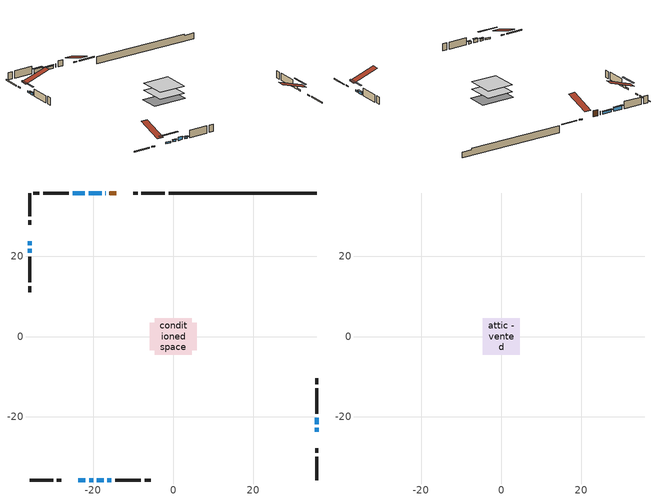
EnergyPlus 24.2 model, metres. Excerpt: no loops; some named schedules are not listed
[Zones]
conditioned space
 floor adiabatic (AdiabaticFloorConstruction): -4.59,-4.59 -4.59,4.59 4.59,4.59 4.59,-4.59 z0.61
 floor foundation (Slab1 construction): -5.84,-3.4 -5.84,3.4 5.84,3.4 5.84,-3.4 z-1.83
 wall outside (RimJoist1 construction): -2.11,35.81 -7.96,35.81 / -35.81,-35.81 -29.95,-35.81 / -35.81,35.81 -35.81,29.95 / 35.81,-35.81 35.81,-29.95 z0.61:0.91
 wall outside (RimJoist2 construction): -8.89,35.81 -9.97,35.81 / -29.02,-35.81 -27.94,-35.81 / -35.81,29.02 -35.81,27.94 / 35.81,-29.02 35.81,-27.94 z0.61:0.91
 wall outside (AdiabaticWallConstruction 1): -14.18,35.81 -15.91,35.81 z0.61:2.64
 wall outside (AdiabaticWallConstruction): -16.83,35.81 -16.93,35.81 / -22.04,35.81 -25.08,35.81 z0.61:1.83; 35.81,-23.73 35.81,-22.81 / -23.73,-35.81 -21.9,-35.81 / -35.81,23.73 -35.81,22.81 z0.61:1.12; 35.81,-21.89 35.81,-20.26 / -17.86,35.81 -21.11,35.81 z0.61:1.42; -20.97,-35.81 -19.95,-35.81 z0.61:1.22; -19.03,-35.81 -17.4,-35.81 z0.61:1.73; -16.47,-35.81 -15.46,-35.81 / -35.81,21.89 -35.81,20.87 z0.61:1.43
 wall outside (Wall1 construction): -26.01,35.81 -32.47,35.81 / -14.53,-35.81 -8.07,-35.81 / -35.81,19.94 -35.81,13.49 / 35.81,-19.33 35.81,-12.88 z0.61:3.05
 wall outside (Wall2 construction): -33.4,35.81 -34.88,35.81 / -7.14,-35.81 -5.67,-35.81 / -35.81,12.56 -35.81,11.08 / 35.81,-11.95 35.81,-10.47 z0.61:3.05
 wall foundation (FoundationWall1 construction): -1.18,35.81,-1.83 -1.18,35.81,0.61 32.11,35.81,0.61 32.11,35.81,0.11 35.81,35.81,0.11 35.81,35.81,-1.83
 window (WindowConstruction 7): -16.84,35.81 -16.93,35.81 z0.61:1.83
 window (WindowConstruction 8): 35.81,-23.73 35.81,-22.81 z0.61:1.12
 window (WindowConstruction 9): -23.73,-35.81 -21.9,-35.81 z0.61:1.12
 window (WindowConstruction 10): -35.81,23.73 -35.81,22.81 z0.61:1.12
 window (WindowConstruction): 35.81,-21.88 35.81,-20.26 z0.61:1.42
 window (WindowConstruction 1): -17.86,35.81 -21.11,35.81 z0.61:1.42
 window (WindowConstruction 2): -22.04,35.81 -25.08,35.81 z0.61:1.83
 window (WindowConstruction 3): -20.97,-35.81 -19.96,-35.81 z0.61:1.22
 window (WindowConstruction 4): -19.03,-35.81 -17.4,-35.81 z0.61:1.73
 window (WindowConstruction 5): -16.47,-35.81 -15.46,-35.81 z0.61:1.42
 window (WindowConstruction 6): -35.81,21.88 -35.81,20.87 z0.61:1.42
 door (Door): -14.18,35.81 -15.91,35.81 z0.61:2.64
 ceiling adiabatic (AdiabaticFloorConstruction): 4.59,-4.59 4.59,4.59 -4.59,4.59 -4.59,-4.59 z0.61
attic - vented
 floor to conditioned space (Floor1 construction Reversed): -4.59,-4.59 -4.59,4.59 4.59,4.59 4.59,-4.59 z3.05
 roof outside (Roof1 construction): -13.26,35.81,3.05 -13.26,26.86,6.03 -10.9,26.86,6.03 -10.9,35.81,3.05; -24.66,-35.81,3.05 -24.66,-26.86,6.03 -27.01,-26.86,6.03 -27.01,-35.81,3.05; -35.81,24.66,3.05 -26.86,24.66,6.03 -26.86,27.01,6.03 -35.81,27.01,3.05; 35.81,-24.66,3.05 26.86,-24.66,6.03 26.86,-27.01,6.03 35.81,-27.01,3.05
shading: 35.81,-20.17 35.81,-26.37 36.22,-26.37 36.22,-20.17 z3.76; -19.26,-35.81 -26.37,-35.81 -26.37,-36.22 -19.26,-36.22 z3.76; -35.81,20.17 -35.81,26.37 -36.22,26.37 -36.22,20.17 z3.76; 35.81,-20.06 35.81,-22.09 36.22,-22.09 36.22,-20.06 z1.62; -21.31,35.81 -17.66,35.81 -17.66,36.22 -21.31,36.22 z1.62; -25.29,35.81 -21.83,35.81 -21.83,36.22 -25.29,36.22 z2.03; -19.75,-35.81 -21.17,-35.81 -21.17,-36.22 -19.75,-36.22 z1.42; -17.4,-35.81 -19.03,-35.81 -19.03,-36.42 -17.4,-36.42 z1.73; -15.46,-35.81 -16.47,-35.81 -16.47,-36.42 -15.46,-36.42 z1.42; -35.81,20.67 -35.81,22.09 -36.22,22.09 -36.22,20.67 z1.62
[Building]
Building 1: Terrain=Suburbs
[Site:Location]
Edmonton Intl AP_AB: Latitude {deg}=53.31; Longitude {deg}=-113.58; Time Zone {hr}=-7; Elevation {m}=723; Keep Site Location Information=Yes
[Site:GroundTemperature:Shallow]
-1.56185, -3.61833, -3.78302, -2.80711, 1.11059, 5.01004, 8.39065, 10.5322, 10.7141, 8.97234, 5.67794, 1.89811
[Site:WaterMainsTemperature]
Calculation Method=Schedule; Temperature Schedule=mains temperature schedule
[Material] Roughness=Rough; Thermal Absorptance=0.9
Name | Thickness {m} | Conductivity {W/m-K} | Density {kg/m3} | Specific Heat {J/kg-K} | Solar Absorptance | Visible Absorptance
asphalt or fiberglass shingles | 0.00635 | 0.162714 | 1121.4 | 1465.45 | 0.4 | 0.4
ceiling loosefill ins | 0.254 | 0.0480833 | 16.02 | 1046.75 | 0.7 | 0.7
ceiling stud and cavity | 0.1397 | 0.260976 | 65.682 | 1177.47 | 0.7 | 0.7
concrete 4.0 in. | 0.1016 | 1.803125 | 2242.8 | 837.4 | 0.7 | 0.7
concrete 8.0 in. | 0.2032 | 1.803125 | 2242.8 | 837.4 | 0.7 | 0.7
door material | 0.04445 | 0.053851 | 512.64 | 1214.23 | 0.7 | 0.7
exterior vertical ins | 0.03751 | 0.029427 | 32.04 | 1214.23 | 0.7 | 0.7
floor covering | 0.0127 | 0.0433444 | 54.468 | 1339.84 | 0.6 | 0.6
floor rigid ins; wall rigid ins | 0.512978 | 0.029427 | 32.04 | 1214.23 | 0.7 | 0.7
floor stud and cavity | 0.1397 | 1.75129 | 37.0049 | 1207.88 | 0.7 | 0.7
furniture material conditioned space 1 | 0.1524 | 0.115458 | 640.8 | 1214.23 | 0.6 | 0.6
gypsum board | 0.0127 | 0.160291 | 801 | 837.4 | 0.6 | 0.6
gypsum board 1 | 0.0127 | 0.160291 | 801 | 837.4 | 0.7 | 0.7
osb sheathing 0.5 in. | 0.0127 | 0.115458 | 512.64 | 1214.23 | 0.7 | 0.7
osb sheathing 0.75 in. | 0.01905 | 0.115458 | 512.64 | 1214.23 | 0.7 | 0.7
osb sheathing 2.0 in. | 0.0508 | 0.115458 | 512.64 | 1214.23 | 0.7 | 0.7
rim joist stud and cavity | 0.0508 | 0.0314757 | 125.044 | 1163.47 | 0.6 | 0.6
rim joist stud and cavity 1 | 0.0508 | 0.0287758 | 125.044 | 1163.47 | 0.6 | 0.6
wall stud and cavity | 0.1397 | 0.100811 | 139.0536 | 1170.24 | 0.7 | 0.7
wall stud and cavity 1 | 0.1397 | 0.0986797 | 139.0536 | 1170.24 | 0.7 | 0.7
wall stud and cavity 2 | 0.0889 | 0.380278 | 52.3479 | 1209.89 | 0.7 | 0.7
wall stud and cavity 3 | 0.0889 | 0.391764 | 83.0341 | 1211.67 | 0.7 | 0.7
wood siding | 0.0254 | 0.102417 | 544.68 | 1172.36 | 0.4 | 0.4
wood siding 1; wood siding 2; wood siding 3 | 0.0254 | 0.102417 | 544.68 | 1172.36 | 0.7 | 0.7
[WindowMaterial:SimpleGlazingSystem]
Name | U-Factor {W/m2-K} | Solar Heat Gain Coefficient
WindowMaterial | 2.98152 | 0.56
WindowMaterial 1 | 2.89181 | 0.69
WindowMaterial 2 | 3.03035 | 0.48
WindowMaterial 3 | 2.963916 | 0.59
WindowMaterial 4 | 3.01842 | 0.51
WindowMaterial 5 | 3.276206 | 0.41
WindowMaterial 6 | 3.04681 | 0.44
[Construction]
AdiabaticFloorConstruction: floor stud and cavity, floor rigid ins, osb sheathing 0.75 in., floor covering
AdiabaticWallConstruction: wood siding 2, wall rigid ins, wall stud and cavity 2, gypsum board
AdiabaticWallConstruction 1: wood siding 3, wall rigid ins, wall stud and cavity 2, gypsum board
Door: door material
Floor1 construction Reversed: gypsum board, ceiling stud and cavity, ceiling loosefill ins
FoundationWall1 construction: concrete 8.0 in., gypsum board 1
furniture construction conditioned space 1: furniture material conditioned space 1
PartitionWallConstruction: gypsum board, wall stud and cavity 3, gypsum board
RimJoist1 construction: wood siding 1, osb sheathing 2.0 in., rim joist stud and cavity
RimJoist2 construction: wood siding 1, osb sheathing 2.0 in., rim joist stud and cavity 1
Roof1 construction: asphalt or fiberglass shingles
Slab1 construction: concrete 4.0 in.
Wall1 construction: wood siding, osb sheathing 0.5 in., wall stud and cavity, gypsum board
Wall2 construction: wood siding, osb sheathing 0.5 in., wall stud and cavity 1, gypsum board
WindowConstruction; WindowConstruction 1: WindowMaterial
WindowConstruction 10; WindowConstruction 8; WindowConstruction 9: WindowMaterial 6
WindowConstruction 2: WindowMaterial 1
WindowConstruction 3: WindowMaterial 2
WindowConstruction 4: WindowMaterial 3
WindowConstruction 5; WindowConstruction 6: WindowMaterial 4
WindowConstruction 7: WindowMaterial 5
[Zone] Multiplier=1; Part of Total Floor Area=Yes
Name | Volume {m3}
attic - vented | 40.7934
conditioned space | 417.8
[Space]
Name | Zone | Volume {m3}
attic - vented 1 | attic - vented | 40.7934
conditioned space 1 | conditioned space | 417.8
[ZoneInfiltration:EffectiveLeakageArea]
infil attic - vented 1: Zone or Space=attic - vented 1; Schedule=Always On Discrete; Effective Air Leakage Area {cm2}=2932.17; Stack Coefficient=0.000207289; Wind Coefficient=9.72766e-06
[ZoneMixing]
whole house fan mix: Zone or Space=attic - vented; Schedule=Always On Continuous; Design Flow Rate Calculation Method=Flow/Zone; Design Flow Rate {m3/s}=0; Source Zone or Space=conditioned space
[SurfaceProperty:ExposedFoundationPerimeter]
Slab1: Exposed Perimeter Calculation Method=TotalExposedPerimeter; Total Exposed Perimeter {m}=36.984
[InternalMass] Zone or ZoneList=conditioned space; Space or SpaceList=conditioned space 1
Name | Construction | Surface Area {m2}
furniture mass conditioned space 1 | furniture construction conditioned space 1 | 65.5361
partition wall mass | PartitionWallConstruction | 163.84
[Lights]
interior lighting: Zone or ZoneList or Space or SpaceList=conditioned space 1; Schedule=interior lighting schedule; Design Level Calculation Method=LightingLevel; Lighting Level {W}=343.2; Return Air Fraction=0; Fraction Radiant=0.6; Fraction Visible=0.2; Fraction Replaceable=1
[People]
occupants: Zone or ZoneList or Space or SpaceList=conditioned space 1; Number of People Schedule=occupants schedule; Number of People Calculation Method=People; Number of People=3; Fraction Radiant=0.314171; Sensible Heat Fraction=0.56303; Activity Level Schedule=occupants activity schedule; Carbon Dioxide Generation Rate {m3/s-W}=0; Enable ASHRAE 55 Comfort Warnings=No; Mean Radiant Temperature Calculation Type=EnclosureAveraged
[ElectricEquipment] Zone or ZoneList or Space or SpaceList=conditioned space 1; Design Level Calculation Method=EquipmentLevel
Name | Schedule | Design Level {W} | Fraction Latent | Fraction Radiant | Fraction Lost
clothes dryer | clothes dryer schedule | 140.772 | 0.015 | 0.081 | 0.85
clothes washer | clothes washer schedule | 32.1985 | 0.03 | 0.162 | 0.7
cooking range | cooking range schedule | 215.147 | 0.08 | 0.432 | 0.2
dishwasher | dishwasher schedule | 66.8632 | 0.3 | 0.18 | 0.4
fridge | fridge schedule | 72.9452 | 0 | 0.6 | 0
mech vent bath fan 0 | mech vent bath fan 0 schedule | 50.2 | 0 | 0 | 1
mech vent bath fan 1 | mech vent bath fan 1 schedule | 50.2 | 0 | 0 | 1
mech vent house fan | mech vent house fan schedule | 0 | 0 | 0 | 1
mech vent house fan cfis | mech vent house fan cfis schedule | 0 | 0 | 0 | 0
mech vent range fan 0 | mech vent range fan 0 schedule | 57 | 0 | 0 | 1
misc plug loads | misc plug loads schedule | 494.7 | 0.045 | 0.513 | 0.1
whole house fan | Always On Discrete | 0 | 0 | 0 | 1
[OtherEquipment] Zone or ZoneList or Space or SpaceList=conditioned space 1; Design Level Calculation Method=EquipmentLevel
Name | Fuel Type | Schedule | Design Level {W} | Fraction Latent | Fraction Radiant | Fraction Lost
clothes dryer 1 | Electricity | clothes dryer schedule | 0 | 0.015 | 0.081 | 0.85
cooking range 1 | Electricity | cooking range schedule | 0 | 0.08 | 0.432 | 0.2
general water use latent | None | general water use schedule | 62.594 | 1 | 0 | 0
general water use sensible | None | general water use schedule | -61.6891 | 0 | 0.6 | 0
mech vent house fan latent load | None | Always On Discrete | 0 | 1 | 0 | 0
mech vent house fan sensible load | None | Always On Discrete | 0 | 0 | 0 | 0
water heater energy adjustment1 | NaturalGas | Always On Discrete | 0.01 | 0 | 0 | 1
[ZoneInfiltration:DesignFlowRate] Zone or ZoneList or Space or SpaceList=conditioned space 1; Schedule=Always On Discrete; Design Flow Rate Calculation Method=Flow/Zone; Design Flow Rate {m3/s}=0
infil flow; natural vent flow; whole house fan flow
[AvailabilityManager:Scheduled]
furnace airloop Availability Manager: Schedule=Always On Discrete
[Foundation:Kiva]
Foundation Kiva 1: Initial Indoor Air Temperature {C}=18; Wall Height Above Grade {m}=0.609996; Wall Depth Below Slab {m}=0.2032; Custom Block Material Name 1=exterior vertical ins; Custom Block Depth 1 {m}=2.43998; Custom Block X Position 1 {m}=0.2159; Custom Block Z Position 1 {m}=0
[Foundation:Kiva:Settings]
Soil Conductivity {W/m-K}=0.849921; Soil Density {kg/m3}=1842.3; Soil Specific Heat {J/kg-K}=418.7; Ground Solar Absorptivity=0.9; Ground Thermal Absorptivity=0.9; Ground Surface Roughness {m}=0.03; Far-Field Width {m}=40; Deep-Ground Boundary Condition=ZeroFlux; Deep-Ground Depth {m}=40; Minimum Cell Dimension {m}=0.2; Maximum Cell Growth Coefficient=3; Simulation Timestep=Timestep
[Exterior:Lights]
exterior lighting: Schedule=exterior lighting schedule; Design Level {W}=75.6
[EnergyManagementSystem:GlobalVariable]
furnace_airloop_Fan_RTF
infil_program_Qfan
infil_program_Qinf
natural_vent_program_Qnv
natural_vent_program_Qwhf
[EnergyManagementSystem:Sensor]
Name | Output:Variable or Output:Meter Index Key | Output:Variable or Output:Meter
airflow_gain | infil flow | Infiltration Sensible Heat Gain Energy
airflow_gain_1 | natural vent flow | Infiltration Sensible Heat Gain Energy
airflow_gain_2 | whole house fan flow | Infiltration Sensible Heat Gain Energy
airflow_loss | infil flow | Infiltration Sensible Heat Loss Energy
airflow_loss_1 | natural vent flow | Infiltration Sensible Heat Loss Energy
airflow_loss_2 | whole house fan flow | Infiltration Sensible Heat Loss Energy
clg_load_cond |  | Cooling:EnergyTransfer:Zone:CONDITIONED SPACE
clg_sp_s; clg_sp_s_1 | cooling setpoint | Schedule Value
clothes_dryer_exhaust_0_sch_s | clothes dryer exhaust 0 schedule | Schedule Value
cool_season | cooling season schedule | Schedule Value
htg_load_cond |  | Heating:EnergyTransfer:Zone:CONDITIONED SPACE
htg_sp_s; htg_sp_s_1 | heating setpoint | Schedule Value
ig_ee_conv | clothes dryer | Electric Equipment Convective Heating Energy
ig_ee_conv_2 | cooking range | Electric Equipment Convective Heating Energy
ig_ee_conv_4 | fridge | Electric Equipment Convective Heating Energy
ig_ee_conv_5 | misc plug loads | Electric Equipment Convective Heating Energy
ig_ee_conv_6 | whole house fan | Electric Equipment Convective Heating Energy
ig_ee_rad | clothes dryer | Electric Equipment Radiant Heating Energy
ig_ee_rad_2 | cooking range | Electric Equipment Radiant Heating Energy
ig_ee_rad_4 | fridge | Electric Equipment Radiant Heating Energy
ig_ee_rad_5 | misc plug loads | Electric Equipment Radiant Heating Energy
ig_ee_rad_6 | whole house fan | Electric Equipment Radiant Heating Energy
ig_lgt_conv | interior lighting | Lights Convective Heating Energy
ig_lgt_rad | interior lighting | Lights Radiant Heating Energy
ig_lgt_vis | interior lighting | Lights Visible Radiation Heating Energy
ig_oe_conv | clothes dryer 1 | Other Equipment Convective Heating Energy
ig_oe_conv_1 | cooking range 1 | Other Equipment Convective Heating Energy
ig_oe_conv_2 | general water use latent | Other Equipment Convective Heating Energy
ig_oe_conv_3 | general water use sensible | Other Equipment Convective Heating Energy
ig_oe_conv_4 | water heater energy adjustment1 | Other Equipment Convective Heating Energy
ig_oe_rad | clothes dryer 1 | Other Equipment Radiant Heating Energy
ig_oe_rad_1 | cooking range 1 | Other Equipment Radiant Heating Energy
ig_oe_rad_2 | general water use latent | Other Equipment Radiant Heating Energy
ig_oe_rad_3 | general water use sensible | Other Equipment Radiant Heating Energy
ig_oe_rad_4 | water heater energy adjustment1 | Other Equipment Radiant Heating Energy
ig_ppl_conv | occupants | People Convective Heating Energy
ig_ppl_rad | occupants | People Radiant Heating Energy
im_conv | furniture mass conditioned space 1 | Surface Inside Face Convection Heat Gain Energy
im_conv_1 | partition wall mass | Surface Inside Face Convection Heat Gain Energy
im_ig | furniture mass conditioned space 1 | Surface Inside Face Internal Gains Radiation Heat Gain Energy
im_ig_1 | partition wall mass | Surface Inside Face Internal Gains Radiation Heat Gain Energy
im_lgt | furniture mass conditioned space 1 | Surface Inside Face Lights Radiation Heat Gain Energy
im_lgt_1 | partition wall mass | Surface Inside Face Lights Radiation Heat Gain Energy
im_sol | furniture mass conditioned space 1 | Surface Inside Face Solar Radiation Heat Gain Energy
im_sol_1 | partition wall mass | Surface Inside Face Solar Radiation Heat Gain Energy
im_surf | furniture mass conditioned space 1 | Surface Inside Face Net Surface Thermal Radiation Heat Gain Energy
im_surf_1 | partition wall mass | Surface Inside Face Net Surface Thermal Radiation Heat Gain Energy
mech_vent_bath_fan_0_sch_s | mech vent bath fan 0 schedule | Schedule Value
mech_vent_bath_fan_1_sch_s | mech vent bath fan 1 schedule | Schedule Value
mech_vent_range_fan_0_sch_s | mech vent range fan 0 schedule | Schedule Value
mv_conv | mech vent bath fan 0 | Electric Equipment Convective Heating Energy
mv_conv_1 | mech vent bath fan 1 | Electric Equipment Convective Heating Energy
mv_conv_2 | mech vent house fan | Electric Equipment Convective Heating Energy
mv_conv_3 | mech vent house fan cfis | Electric Equipment Convective Heating Energy
mv_conv_4 | mech vent range fan 0 | Electric Equipment Convective Heating Energy
mv_conv_5 | mech vent house fan latent load | Other Equipment Convective Heating Energy
mv_conv_6 | mech vent house fan sensible load | Other Equipment Convective Heating Energy
mv_rad | mech vent bath fan 0 | Electric Equipment Radiant Heating Energy
mv_rad_1 | mech vent bath fan 1 | Electric Equipment Radiant Heating Energy
mv_rad_2 | mech vent house fan | Electric Equipment Radiant Heating Energy
mv_rad_3 | mech vent house fan cfis | Electric Equipment Radiant Heating Energy
mv_rad_4 | mech vent range fan 0 | Electric Equipment Radiant Heating Energy
mv_rad_5 | mech vent house fan latent load | Other Equipment Radiant Heating Energy
mv_rad_6 | mech vent house fan sensible load | Other Equipment Radiant Heating Energy
natural_vent_s | natural vent schedule | Schedule Value
out_pb_s |  | Site Outdoor Air Barometric Pressure
out_wt_s |  | Site Outdoor Air Humidity Ratio
site_vw_s |  | Site Wind Speed
ss_back_out | Window1 | Surface Window Shortwave from Zone Back Out Window Heat Transfer Rate
ss_back_out_1 | Window10 | Surface Window Shortwave from Zone Back Out Window Heat Transfer Rate
ss_back_out_10 | Window9 | Surface Window Shortwave from Zone Back Out Window Heat Transfer Rate
ss_back_out_2 | Window11 | Surface Window Shortwave from Zone Back Out Window Heat Transfer Rate
ss_back_out_3 | Window13 | Surface Window Shortwave from Zone Back Out Window Heat Transfer Rate
ss_back_out_4 | Window2 | Surface Window Shortwave from Zone Back Out Window Heat Transfer Rate
ss_back_out_5 | Window3 | Surface Window Shortwave from Zone Back Out Window Heat Transfer Rate
ss_back_out_6 | Window5 | Surface Window Shortwave from Zone Back Out Window Heat Transfer Rate
ss_back_out_7 | Window6 | Surface Window Shortwave from Zone Back Out Window Heat Transfer Rate
ss_back_out_8 | Window7 | Surface Window Shortwave from Zone Back Out Window Heat Transfer Rate
ss_back_out_9 | Window8 | Surface Window Shortwave from Zone Back Out Window Heat Transfer Rate
ss_conv | Door1 | Surface Inside Face Convection Heat Gain Energy
ss_conv_1 | Window1 | Surface Inside Face Convection Heat Gain Energy
ss_conv_10 | Window8 | Surface Inside Face Convection Heat Gain Energy
ss_conv_11 | Window9 | Surface Inside Face Convection Heat Gain Energy
ss_conv_2 | Window10 | Surface Inside Face Convection Heat Gain Energy
ss_conv_3 | Window11 | Surface Inside Face Convection Heat Gain Energy
ss_conv_4 | Window13 | Surface Inside Face Convection Heat Gain Energy
ss_conv_5 | Window2 | Surface Inside Face Convection Heat Gain Energy
ss_conv_6 | Window3 | Surface Inside Face Convection Heat Gain Energy
ss_conv_7 | Window5 | Surface Inside Face Convection Heat Gain Energy
ss_conv_8 | Window6 | Surface Inside Face Convection Heat Gain Energy
ss_conv_9 | Window7 | Surface Inside Face Convection Heat Gain Energy
ss_ig | Door1 | Surface Inside Face Internal Gains Radiation Heat Gain Energy
ss_ig_1 | Window1 | Surface Inside Face Internal Gains Radiation Heat Gain Energy
ss_ig_10 | Window8 | Surface Inside Face Internal Gains Radiation Heat Gain Energy
ss_ig_11 | Window9 | Surface Inside Face Internal Gains Radiation Heat Gain Energy
ss_ig_2 | Window10 | Surface Inside Face Internal Gains Radiation Heat Gain Energy
ss_ig_3 | Window11 | Surface Inside Face Internal Gains Radiation Heat Gain Energy
ss_ig_4 | Window13 | Surface Inside Face Internal Gains Radiation Heat Gain Energy
ss_ig_5 | Window2 | Surface Inside Face Internal Gains Radiation Heat Gain Energy
ss_ig_6 | Window3 | Surface Inside Face Internal Gains Radiation Heat Gain Energy
ss_ig_7 | Window5 | Surface Inside Face Internal Gains Radiation Heat Gain Energy
ss_ig_8 | Window6 | Surface Inside Face Internal Gains Radiation Heat Gain Energy
ss_ig_9 | Window7 | Surface Inside Face Internal Gains Radiation Heat Gain Energy
ss_lgt | Door1 | Surface Inside Face Lights Radiation Heat Gain Energy
ss_sol | Door1 | Surface Inside Face Solar Radiation Heat Gain Energy
ss_surf | Door1 | Surface Inside Face Net Surface Thermal Radiation Heat Gain Energy
ss_surf_1 | Window1 | Surface Inside Face Net Surface Thermal Radiation Heat Gain Energy
ss_surf_10 | Window8 | Surface Inside Face Net Surface Thermal Radiation Heat Gain Energy
ss_surf_11 | Window9 | Surface Inside Face Net Surface Thermal Radiation Heat Gain Energy
ss_surf_2 | Window10 | Surface Inside Face Net Surface Thermal Radiation Heat Gain Energy
ss_surf_3 | Window11 | Surface Inside Face Net Surface Thermal Radiation Heat Gain Energy
ss_surf_4 | Window13 | Surface Inside Face Net Surface Thermal Radiation Heat Gain Energy
ss_surf_5 | Window2 | Surface Inside Face Net Surface Thermal Radiation Heat Gain Energy
ss_surf_6 | Window3 | Surface Inside Face Net Surface Thermal Radiation Heat Gain Energy
ss_surf_7 | Window5 | Surface Inside Face Net Surface Thermal Radiation Heat Gain Energy
ss_surf_8 | Window6 | Surface Inside Face Net Surface Thermal Radiation Heat Gain Energy
ss_surf_9 | Window7 | Surface Inside Face Net Surface Thermal Radiation Heat Gain Energy
ss_trans_in | Window1 | Surface Window Transmitted Solar Radiation Rate
ss_trans_in_1 | Window10 | Surface Window Transmitted Solar Radiation Rate
ss_trans_in_10 | Window9 | Surface Window Transmitted Solar Radiation Rate
ss_trans_in_2 | Window11 | Surface Window Transmitted Solar Radiation Rate
ss_trans_in_3 | Window13 | Surface Window Transmitted Solar Radiation Rate
ss_trans_in_4 | Window2 | Surface Window Transmitted Solar Radiation Rate
ss_trans_in_5 | Window3 | Surface Window Transmitted Solar Radiation Rate
ss_trans_in_6 | Window5 | Surface Window Transmitted Solar Radiation Rate
ss_trans_in_7 | Window6 | Surface Window Transmitted Solar Radiation Rate
ss_trans_in_8 | Window7 | Surface Window Transmitted Solar Radiation Rate
ss_trans_in_9 | Window8 | Surface Window Transmitted Solar Radiation Rate
ss_trans_out | Window1 | Surface Inside Face Initial Transmitted Diffuse Transmitted Out Window Solar Radiation Rate
ss_trans_out_1 | Window10 | Surface Inside Face Initial Transmitted Diffuse Transmitted Out Window Solar Radiation Rate
ss_trans_out_10 | Window9 | Surface Inside Face Initial Transmitted Diffuse Transmitted Out Window Solar Radiation Rate
ss_trans_out_2 | Window11 | Surface Inside Face Initial Transmitted Diffuse Transmitted Out Window Solar Radiation Rate
ss_trans_out_3 | Window13 | Surface Inside Face Initial Transmitted Diffuse Transmitted Out Window Solar Radiation Rate
ss_trans_out_4 | Window2 | Surface Inside Face Initial Transmitted Diffuse Transmitted Out Window Solar Radiation Rate
ss_trans_out_5 | Window3 | Surface Inside Face Initial Transmitted Diffuse Transmitted Out Window Solar Radiation Rate
ss_trans_out_6 | Window5 | Surface Inside Face Initial Transmitted Diffuse Transmitted Out Window Solar Radiation Rate
ss_trans_out_7 | Window6 | Surface Inside Face Initial Transmitted Diffuse Transmitted Out Window Solar Radiation Rate
ss_trans_out_8 | Window7 | Surface Inside Face Initial Transmitted Diffuse Transmitted Out Window Solar Radiation Rate
ss_trans_out_9 | Window8 | Surface Inside Face Initial Transmitted Diffuse Transmitted Out Window Solar Radiation Rate
s_conv | Floor1 | Surface Inside Face Convection Heat Gain Energy
s_conv_1 | FoundationWall1 | Surface Inside Face Convection Heat Gain Energy
s_conv_10 | RimJoist2:270 | Surface Inside Face Convection Heat Gain Energy
s_conv_11 | RimJoist2:90 | Surface Inside Face Convection Heat Gain Energy
s_conv_12 | Slab1 | Surface Inside Face Convection Heat Gain Energy
s_conv_13 | Wall1:0 | Surface Inside Face Convection Heat Gain Energy
s_conv_14 | Wall1:180 | Surface Inside Face Convection Heat Gain Energy
s_conv_15 | Wall1:270 | Surface Inside Face Convection Heat Gain Energy
s_conv_16 | Wall1:90 | Surface Inside Face Convection Heat Gain Energy
s_conv_17 | Wall2:0 | Surface Inside Face Convection Heat Gain Energy
s_conv_18 | Wall2:180 | Surface Inside Face Convection Heat Gain Energy
s_conv_19 | Wall2:270 | Surface Inside Face Convection Heat Gain Energy
s_conv_2 | inferred conditioned ceiling | Surface Inside Face Convection Heat Gain Energy
s_conv_20 | Wall2:90 | Surface Inside Face Convection Heat Gain Energy
s_conv_3 | inferred conditioned floor | Surface Inside Face Convection Heat Gain Energy
s_conv_4 | RimJoist1:0 | Surface Inside Face Convection Heat Gain Energy
s_conv_5 | RimJoist1:180 | Surface Inside Face Convection Heat Gain Energy
s_conv_6 | RimJoist1:270 | Surface Inside Face Convection Heat Gain Energy
s_conv_7 | RimJoist1:90 | Surface Inside Face Convection Heat Gain Energy
s_conv_8 | RimJoist2:0 | Surface Inside Face Convection Heat Gain Energy
s_conv_9 | RimJoist2:180 | Surface Inside Face Convection Heat Gain Energy
s_ig | Floor1 | Surface Inside Face Internal Gains Radiation Heat Gain Energy
